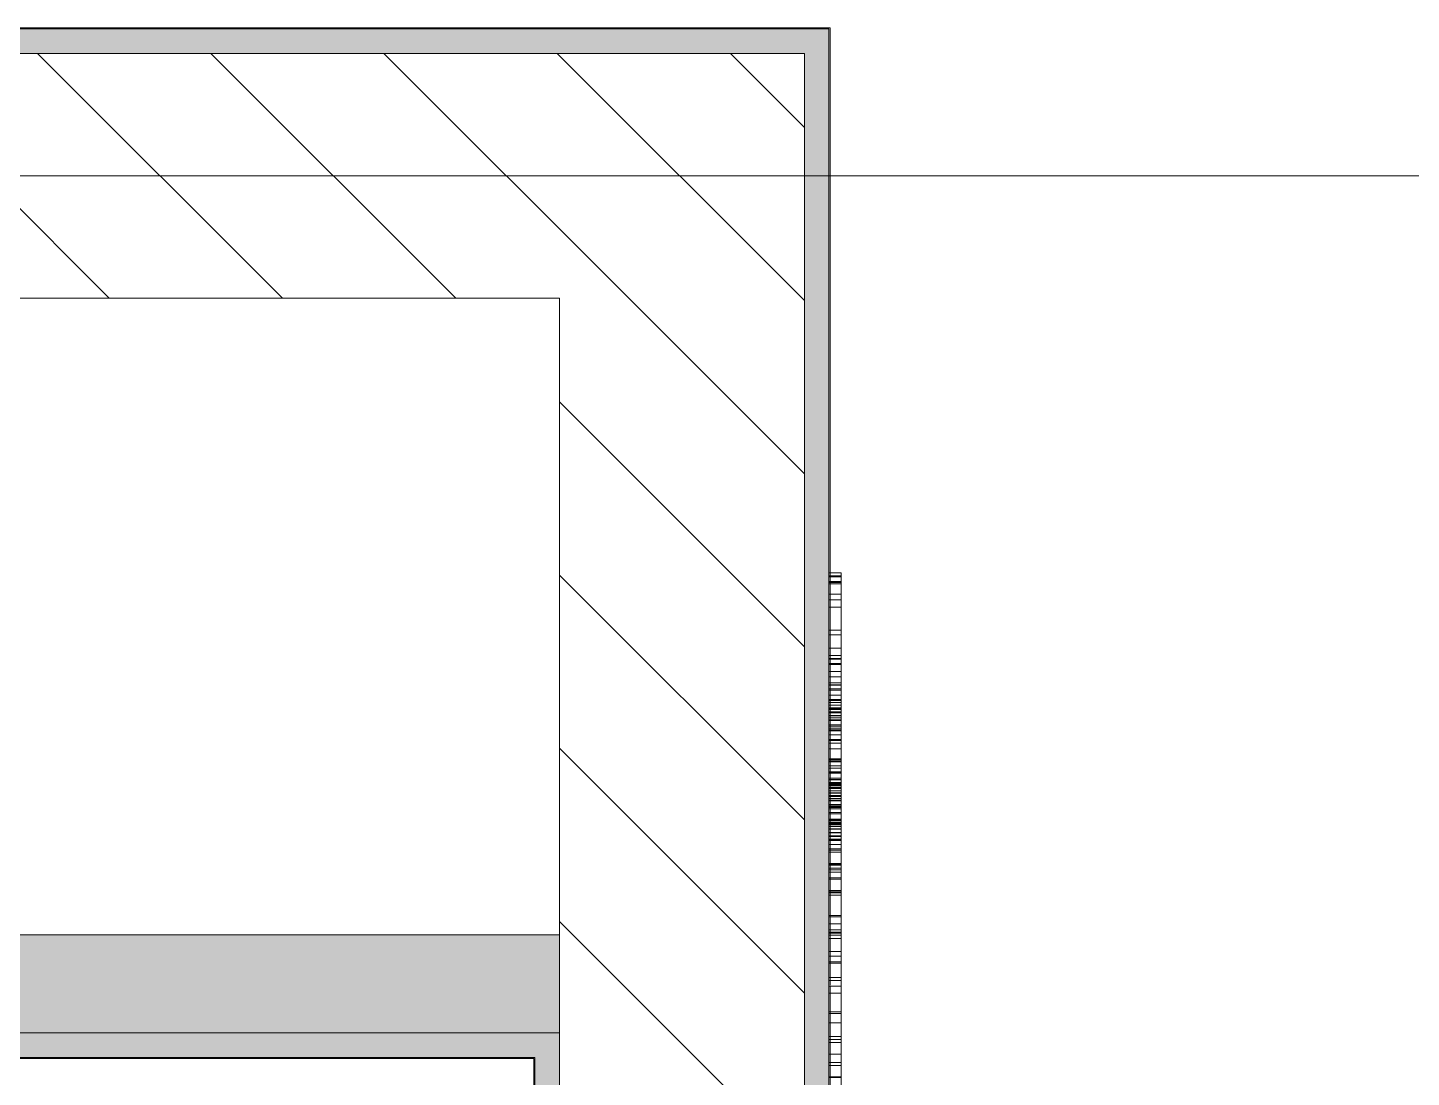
# Model space of a CAD drawing. Header units: millimetres. Extents: x -2911 to 185427, y -8553 to 29000.
# Drawn here: x 30276 to 31406, y 7064 to 7921 of the extents above; entities that cross this region are included whole.
import ezdxf

# ---------------------------------------------------------------- set-up
doc = ezdxf.new("R2010")
doc.units = ezdxf.units.MM
doc.linetypes.add('Осевая', pattern=[3175, 635, -476.25, 1587.5, -476.25])
for name, color, linetype, lineweight in [('A-WALL', 7, 'Continuous', 9), ('I-WALL', 7, 'Continuous', 9), ('Оси-2', 7, 'Осевая', 9)]:
    doc.layers.add(name, color=color, linetype=linetype, lineweight=lineweight)
for name, color, linetype, lineweight, true_color in [('A-WALL-1', 7, 'Continuous', 9, 0x3c3c3c), ('A-WALL-FNSH-1', 7, 'Continuous', 9, 0x3c3c3c), ('I-FURN-1', 7, 'Continuous', 9, 0xf0f0f0)]:
    doc.layers.add(name, color=color, linetype=linetype, lineweight=lineweight, true_color=true_color)
pattern_1 = [(135, (0, 0), (-70.71068, -70.71068), [])]
pattern_2 = [(0, (0, 0), (121.92, 30.48), [10.058, -81.382, 10.058, -81.382, -487.68]), (0, (0, 0), (121.92, 30.48), [-182.88, 10.058, -172.822, 10.058, -81.382, -213.36]), (0, (0, 0), (121.92, 30.48), [-457.2, 10.058, -50.902, 10.058, -142.342]), (120, (45.72, 15.24), (-87.356454, 90.345817), [10.058, -81.382, 10.058, -81.382, -487.68]), (120, (45.72, 15.24), (-87.356454, 90.345817), [-182.88, 10.058, -172.822, 10.058, -81.382, -213.36]), (120, (45.72, 15.24), (-87.356454, 90.345817), [-457.2, 10.058, -50.902, 10.058, -142.342]), (240, (60.96, 76.2), (-34.563546, -120.825817), [10.058, -81.382, 10.058, -81.382, -487.68]), (240, (60.96, 76.2), (-34.563546, -120.825817), [-182.88, 10.058, -172.822, 10.058, -81.382, -213.36]), (240, (60.96, 76.2), (-34.563546, -120.825817), [-457.2, 10.058, -50.902, 10.058, -142.342])]

# ---------------------------------------------------------------- blocks, each defined once
blk = doc.blocks.new('Надпись в вестибюле_2 - Надпись в вестибюле_2-32623903-План размещения напольных электротехнических лючков и розеток 2 этажа в осях 1-12')
at = {"layer": 'I-FURN-1'}
for p, q in [((584.1, 0), (614.7, 0)), ((614.7, 0), (596.2, 0)), ((603.3, 0), (614.7, 0)), ((604.4, 0), (614.7, 0)), ((614.7, 0), (604.4, 0)), ((614.7, 0), (633.6, 0)), ((633.6, 0), (614.7, 0)), ((614.7, 0), (614.7, -10)), ((614.7, 0), (614.7, -10)), ((615.1, 0), (624.5, 0)), ((624.5, 0), (615.1, 0)), ((615.1, 0), (624.5, 0)), ((624.5, 0), (615.1, 0)), ((615.1, 0), (615.1, -10)), ((615.1, 0), (615.1, -10)), ((624.5, 0), (626.8, 0)), ((626.8, 0), (624.5, 0)), ((624.5, 0), (626.8, 0)), ((626.8, 0), (624.5, 0)), ((624.5, 0), (648, 0)), ((643.3, 0), (624.5, 0)), ((624.5, -10), (624.5, 0)), ((624.5, 0), (624.5, -10)), ((626.8, 0), (643.3, 0)), ((643.3, 0), (626.8, 0)), ((626.8, 0), (643.3, 0)), ((643.3, 0), (626.8, 0)), ((626.8, 0), (643.3, 0)), ((643.3, 0), (626.8, 0)), ((626.8, -10), (626.8, 0)), ((626.8, 0), (626.8, -10)), ((633.6, 0), (713.6, 0)), ((713.6, 0), (633.6, 0)), ((633.6, -10), (633.6, 0)), ((633.6, 0), (633.6, -10)), ((633.6, 0), (633.6, -10)), ((633.6, 0), (633.6, -10)), ((643.3, 0), (648, 0)), ((648, 0), (643.3, 0)), ((643.3, 0), (648, 0)), ((648, 0), (643.3, 0)), ((643.3, 0), (648, 0)), ((645.6, 0), (643.3, 0)), ((648, 0), (643.3, 0)), ((643.3, 0), (648, 0)), ((648, 0), (643.3, 0)), ((643.3, 0), (648, 0)), ((648, 0), (643.3, 0)), ((643.3, 0), (643.3, -10)), ((643.3, 0), (643.3, -10)), ((643.3, 0), (643.3, -10)), ((643.3, 0), (643.3, -10)), ((648, 0), (645.6, 0)), ((645.6, 0), (645.6, -10)), ((645.6, 0), (645.6, -10)), ((648, 0), (693.9, 0)), ((693.9, 0), (648, 0)), ((648, 0), (689.2, 0)), ((689.2, 0), (648, 0)), ((648, 0), (659.2, 0)), ((683.5, 0), (648, 0)), ((648, 0), (732.5, 0)), ((732.5, 0), (648, 0)), ((648, 0), (728.1, 0)), ((728.1, 0), (648, 0)), ((648, 0), (728.1, 0)), ((728.1, 0), (648, 0)), ((648, 0), (666.9, 0)), ((668.2, 0), (648, 0)), ((648, 0), (648, -10)), ((648, 0), (648, -10)), ((659.2, 0), (690, 0)), ((659.2, 0), (659.2, -10)), ((666.9, 0), (732.5, 0)), ((666.9, 0), (666.9, -10)), ((666.9, 0), (666.9, -10)), ((732.5, 0), (668.2, 0)), ((668.2, 0), (668.2, -10)), ((709, 0), (683.5, 0)), ((683.5, 0), (683.5, -10)), ((689.2, 0), (689.2, -10)), ((689.2, 0), (689.2, -10)), ((690, 0), (696.2, 0)), ((693.9, 0), (693.9, -10)), ((693.9, 0), (693.9, -10)), ((696.2, -10), (696.2, 0)), ((696.2, 0), (696.2, -10)), ((696.2, 0), (703, 0)), ((696.2, 0), (696.2, -10)), ((703, 0), (728.1, 0)), ((708, 0), (708, -10)), ((728.1, 0), (709, 0)), ((709, 0), (709, -10)), ((713.6, 0), (732.5, 0)), ((732.5, 0), (713.6, 0)), ((713.6, 0), (713.6, -10)), ((713.6, 0), (713.6, -10)), ((713.6, 0), (713.6, -10)), ((713.6, 0), (713.6, -10)), ((728.1, 0), (717.4, 0)), ((717.4, 0), (728.1, 0)), ((717.4, 0), (717.4, -10)), ((732.5, 0), (728.1, 0)), ((728.1, 0), (732.5, 0)), ((728.1, 0), (732.5, 0)), ((732.5, 0), (728.1, 0)), ((728.1, 0), (732.5, 0)), ((732.5, 0), (728.1, 0)), ((728.1, 0), (728.1, -10)), ((728.1, 0), (728.1, -10)), ((730.9, -10), (730.9, 0)), ((732.5, 0), (745.7, 0)), ((746.9, 0), (732.5, 0)), ((732.5, 0), (732.5, -10)), ((732.5, 0), (732.5, -10)), ((732.8, 0), (735.1, 0)), ((735.1, 0), (732.8, 0)), ((732.8, 0), (732.8, -10)), ((732.8, 0), (732.8, -10)), ((735.1, 0), (733.3, 0)), ((733.3, 0), (735.1, 0)), ((733.3, 0), (735.1, 0)), ((735.1, 0), (733.3, 0)), ((733.3, 0), (733.3, -10)), ((763.4, 0), (735.1, 0)), ((735.1, 0), (740, 0)), ((735.1, 0), (763.4, 0)), ((745.7, 0), (735.1, 0)), ((735.1, 0), (735.1, -10)), ((735.1, 0), (735.1, -10)), ((740, 0), (763.4, 0)), ((740, 0), (740, -10)), ((743.4, 0), (763.4, 0)), ((745.7, 0), (765.4, 0)), ((745.7, 0), (745.7, -10)), ((763.4, 0), (746.9, 0)), ((746.9, 0), (746.9, -10)), ((746.9, 0), (746.9, -10)), ((765.4, 0), (746.9, 0)), ((746.9, -10), (746.9, 0)), ((746.9, -10), (746.9, 0)), ((763.4, 0), (765.4, 0)), ((765.4, 0), (763.4, 0)), ((763.4, 0), (765.4, 0)), ((763.4, 0), (765.4, 0)), ((765.4, 0), (763.4, 0)), ((763.4, 0), (765.4, 0)), ((765.4, 0), (763.4, 0)), ((763.4, 0), (763.4, -10)), ((763.4, 0), (763.4, -10)), ((765.4, 0), (784.3, 0)), ((785.6, 0), (765.4, 0)), ((765.4, 0), (765.4, -10)), ((765.4, 0), (765.4, -10)), ((765.7, 0), (765.7, -10)), ((765.7, 0), (765.7, -10)), ((765.8, 0), (767.4, 0)), ((765.8, 0), (789.4, 0)), ((782.2, 0), (765.8, 0)), ((765.8, 0), (765.8, -10)), ((765.8, 0), (765.8, -10)), ((766.1, 0), (766.1, -10)), ((768.7, 0), (766.2, 0)), ((767.4, 0), (776.6, 0)), ((767.4, -10), (767.4, 0)), ((776.6, 0), (768.7, 0)), ((776.6, 0), (782.2, 0)), ((776.6, 0), (776.6, -10)), ((782.2, 0), (777.6, 0)), ((777.6, 0), (777.6, -10)), ((782.2, 0), (787.5, 0)), ((785.6, 0), (782.2, 0)), ((782.2, 0), (789.4, 0)), ((789.4, 0), (782.2, 0)), ((789.4, 0), (782.2, 0)), ((782.2, 0), (789.4, 0)), ((789.4, 0), (782.2, 0)), ((782.2, 0), (782.2, -10)), ((782.2, 0), (782.2, -10)), ((782.2, -10), (782.2, 0)), ((782.2, 0), (782.2, -10)), ((784.3, 0), (863.1, 0)), ((784.3, -10), (784.3, 0)), ((784.3, 0), (784.3, -10)), ((787.5, 0), (785.6, 0)), ((864.3, 0), (785.6, 0)), ((785.6, 0), (785.6, -10)), ((788.1, 0), (789.4, 0)), ((788.1, 0), (789.4, 0)), ((789.4, 0), (788.1, 0)), ((788.1, -10), (788.1, 0)), ((788.8, 0), (788.8, -10)), ((789.4, 0), (798.7, 0)), ((798.7, 0), (789.4, 0)), ((789.4, 0), (798.7, 0)), ((789.4, 0), (798.7, 0)), ((798.7, 0), (789.4, 0)), ((789.4, 0), (798.7, 0)), ((798.7, 0), (789.4, 0)), ((789.4, 0), (798.7, 0)), ((798.7, 0), (789.4, 0)), ((789.4, 0), (798.7, 0)), ((798.7, 0), (789.4, 0)), ((798.7, 0), (789.4, 0)), ((789.4, 0), (798.7, 0)), ((789.4, 0), (789.4, -10)), ((798.7, 0), (800.3, 0)), ((800.3, 0), (798.7, 0)), ((798.7, 0), (800.3, 0)), ((798.7, 0), (800.3, 0)), ((800.3, 0), (798.7, 0)), ((798.7, 0), (800.3, 0)), ((800.3, 0), (798.7, 0)), ((798.7, 0), (800.3, 0)), ((800.3, 0), (798.7, 0)), ((798.7, 0), (800.3, 0)), ((800.3, 0), (798.7, 0)), ((800.3, 0), (798.7, 0)), ((798.7, 0), (800.3, 0)), ((800.3, 0), (798.7, 0)), ((798.7, 0), (800.3, 0)), ((798.7, 0), (798.7, -10)), ((800.3, 0), (808.1, 0)), ((808.1, 0), (800.3, 0)), ((800.3, 0), (808.1, 0)), ((800.3, 0), (808.9, 0)), ((817.5, 0), (800.3, 0)), ((800.3, 0), (817.5, 0)), ((809.2, 0), (800.3, 0)), ((800.3, 0), (817.6, 0)), ((817.6, 0), (800.3, 0)), ((800.3, 0), (817.5, 0)), ((817.5, 0), (800.3, 0)), ((811.3, 0), (800.3, 0)), ((800.3, 0), (814.5, 0)), ((801.3, 0), (800.3, 0)), ((800.3, 0), (804.9, 0)), ((800.3, 0), (800.3, -10)), ((808.9, 0), (801.3, 0)), ((801.3, 0), (801.3, -10)), ((804.9, 0), (812.1, 0)), ((804.9, 0), (804.9, -10)), ((808.1, 0), (808.1, -10)), ((808.1, 0), (808.1, -10)), ((808.9, 0), (814.5, 0)), ((814.5, 0), (808.9, 0)), ((808.9, 0), (811.4, 0)), ((808.9, 0), (817.5, 0)), ((817.5, 0), (808.9, 0)), ((808.9, 0), (817.5, 0)), ((808.9, 0), (808.9, -10)), ((817.6, 0), (808.9, 0)), ((808.9, 0), (808.9, -10)), ((817.5, 0), (809.2, 0)), ((809.2, 0), (809.2, -10)), ((811.3, 0), (811.3, -10)), ((817.6, 0), (812.1, 0)), ((812.1, 0), (821.4, 0)), ((812.1, 0), (812.1, -10)), ((814.5, 0), (817.6, 0)), ((814.5, 0), (814.5, -10)), ((814.6, 0), (817.5, 0)), ((817.5, 0), (814.6, 0)), ((814.6, 0), (814.6, -10)), ((817.5, -10), (817.5, 0)), ((817.6, 0), (821.4, 0)), ((821.4, 0), (817.6, 0)), ((817.6, 0), (821.4, 0)), ((821.4, 0), (817.6, 0)), ((817.6, 0), (821.4, 0)), ((821.4, 0), (817.6, 0)), ((817.6, 0), (821.4, 0)), ((821.4, 0), (817.6, 0)), ((817.6, 0), (821.4, 0)), ((821.4, 0), (817.6, 0)), ((817.6, 0), (821.4, 0)), ((820.9, 0), (817.6, 0)), ((821.4, 0), (817.6, 0)), ((817.6, 0), (821.4, 0)), ((821.4, 0), (817.6, 0)), ((819.5, 0), (817.6, 0)), ((817.6, 0), (821.4, 0)), ((817.6, 0), (817.6, -10)), ((825.5, 0), (819.5, 0)), ((819.5, 0), (819.5, -10)), ((820.9, 0), (820.9, -10)), ((821.4, 0), (851.5, 0)), ((821.4, -10), (821.4, 0)), ((837.5, 0), (821.7, 0)), ((821.7, 0), (840.5, 0)), ((840.5, 0), (821.7, 0)), ((821.7, 0), (840.5, 0)), ((829.8, 0), (821.7, 0)), ((821.7, 0), (829.8, 0)), ((821.7, 0), (833.9, 0)), ((821.7, 0), (821.7, -10)), ((840.5, 0), (821.9, 0)), ((821.9, 0), (821.9, -10)), ((822.6, 0), (840.5, 0)), ((840.5, 0), (822.6, 0)), ((822.6, 0), (836.9, 0)), ((840.5, 0), (822.6, 0)), ((822.6, 0), (822.6, -10)), ((822.9, 0), (833.9, 0)), ((833.9, 0), (822.9, 0)), ((825, 0), (822.9, 0)), ((822.9, 0), (833.9, 0)), ((822.9, 0), (822.9, -10)), ((824.3, 0), (824.3, -10)), ((833.9, 0), (825, 0)), ((825, 0), (825, -10)), ((835.8, 0), (825.5, 0)), ((825.5, 0), (825.5, -10)), ((829.8, 0), (840.5, 0)), ((829.8, 0), (829.8, -10)), ((840.5, 0), (830.9, 0)), ((830.9, 0), (830.9, -10)), ((833.9, 0), (836.9, 0)), ((836.9, 0), (833.9, 0)), ((833.9, 0), (840.5, 0)), ((833.9, 0), (833.9, -10)), ((833.9, 0), (855.4, 0)), ((833.9, 0), (833.9, -10)), ((840.5, 0), (835, 0)), ((835, 0), (835, -10)), ((850.7, 0), (835.8, 0)), ((835.8, 0), (835.8, -10)), ((836.9, 0), (840.5, 0)), ((836.9, 0), (836.9, -10)), ((837.5, 0), (837.5, -10)), ((840.5, 0), (837.5, 0)), ((837.5, 0), (837.5, -10)), ((840.5, 0), (853.2, 0)), ((842.4, 0), (840.5, 0)), ((840.5, 0), (844.1, 0)), ((844.1, 0), (840.5, 0)), ((840.5, 0), (847.1, 0)), ((850.5, 0), (840.5, 0)), ((840.5, 0), (857.6, 0)), ((857.6, 0), (840.5, 0)), ((840.5, 0), (848.6, 0)), ((845, 0), (840.5, 0)), ((840.5, 0), (840.5, -10)), ((853.2, 0), (841.1, 0)), ((841.1, 0), (841.1, -10)), ((844.1, 0), (842.4, 0)), ((842.4, 0), (842.4, -10)), ((853.2, 0), (844.1, 0)), ((844.1, 0), (844.1, -10)), ((855, 0), (845, 0)), ((845, 0), (845, -10)), ((846.9, 0), (846.9, -10)), ((847.1, 0), (853.2, 0)), ((847.1, 0), (847.1, -10)), ((848.6, 0), (857.6, 0)), ((848.6, 0), (848.6, -10)), ((850.5, 0), (850.5, -10)), ((850.7, 0), (850.7, -10)), ((855.2, 0), (851.5, 0)), ((851.5, 0), (883.1, 0)), ((883.1, 0), (851.5, 0)), ((851.5, 0), (851.5, -10)), ((852.8, 0), (852.8, -10)), ((853.2, 0), (855.2, 0)), ((853.2, 0), (853.2, -10)), ((854, 0), (855.2, 0)), ((855.2, 0), (854, 0)), ((854, 0), (855.2, 0)), ((855.2, 0), (854, 0)), ((854, 0), (854, -10)), ((854.3, 0), (854.3, -10)), ((855, 0), (855, -10)), ((855.2, 0), (855.2, -10)), ((855.4, 0), (857.6, 0)), ((857.6, 0), (855.4, 0)), ((855.4, 0), (857.6, 0)), ((857.6, 0), (855.4, 0)), ((857.6, 0), (855.4, 0)), ((863.1, 0), (855.4, 0)), ((855.4, 0), (883.1, 0)), ((855.4, 0), (855.4, -10)), ((857.6, 0), (873.7, 0)), ((873.7, 0), (857.6, 0)), ((857.6, 0), (874.1, 0)), ((857.6, 0), (859, 0)), ((869.1, 0), (857.6, 0)), ((857.6, 0), (857.6, -10)), ((857.6, 0), (857.6, -10)), ((858, 0), (858, -10)), ((874.1, 0), (859, 0)), ((859, 0), (867.1, 0)), ((859, 0), (859, -10)), ((863.1, 0), (883.1, 0)), ((863.1, 0), (863.1, -10)), ((874.9, 0), (863.9, 0)), ((863.9, 0), (863.9, -10)), ((883.1, 0), (864.3, 0)), ((864.3, 0), (864.3, -10)), ((864.3, 0), (864.3, -10)), ((867.1, 0), (872.3, 0)), ((867.1, 0), (867.1, -10)), ((874.1, 0), (869.1, 0)), ((869.1, 0), (869.1, -10)), ((872.3, 0), (874.1, 0)), ((872.3, 0), (872.3, -10)), ((872.8, 0), (872.8, -10)), ((872.8, 0), (872.8, -10)), ((873.7, 0), (873.7, -10)), ((874.1, 0), (883.1, 0)), ((883.1, 0), (874.1, 0)), ((874.1, 0), (883.1, 0)), ((883.1, 0), (874.1, 0)), ((874.1, 0), (874.1, -10)), ((883.1, 0), (874.9, 0)), ((874.9, 0), (874.9, -10)), ((883.1, 0), (890.6, 0)), ((890.6, 0), (883.1, 0)), ((883.1, 0), (890.6, 0)), ((890.6, 0), (883.1, 0)), ((897.6, 0), (883.1, 0)), ((883.1, 0), (916.1, 0)), ((897.6, 0), (883.1, 0)), ((883.1, 0), (897.6, 0)), ((883.1, 0), (883.1, -10)), ((883.1, 0), (883.1, -10)), ((887.6, 0), (887.6, -10)), ((889.8, 0), (889.8, -10)), ((890.6, 0), (897.6, 0)), ((897.6, 0), (890.6, 0)), ((890.6, 0), (894.5, 0)), ((897.6, 0), (890.6, 0)), ((897.6, 0), (890.6, 0)), ((890.6, 0), (897.6, 0)), ((890.6, 0), (890.6, -10)), ((894.5, 0), (897.6, 0)), ((894.5, 0), (894.5, -10)), ((897.6, 0), (900, 0)), ((900, 0), (897.6, 0)), ((897.6, 0), (900, 0)), ((900, 0), (897.6, 0)), ((900, 0), (897.6, 0)), ((897.6, 0), (900, 0)), ((916.1, 0), (897.6, 0)), ((897.6, 0), (897.6, -10)), ((897.6, 0), (897.6, -10)), ((897.6, -10), (897.6, 0)), ((897.6, 0), (897.6, -10)), ((898.6, 0), (898.6, -10)), ((899.8, 0), (899.8, -10)), ((900, 0), (915.2, 0)), ((903.7, 0), (900, 0)), ((900, 0), (915.2, 0)), ((915.2, 0), (900, 0)), ((912.5, 0), (900, 0)), ((900, 0), (915.7, 0)), ((901.5, 0), (900, 0)), ((900, 0), (901.5, 0)), ((900, 0), (900, -10)), ((901.5, 0), (906.1, 0)), ((901.5, 0), (901.5, -10)), ((910.2, 0), (902.5, 0)), ((902.5, 0), (902.5, -10)), ((906.1, 0), (913.3, 0)), ((906.1, 0), (906.1, -10)), ((907.2, -10), (907.2, 0)), ((908.8, -10), (908.8, 0)), ((916.1, 0), (910.2, 0)), ((910.2, 0), (910.2, -10)), ((912.5, 0), (912.5, -10)), ((915.7, 0), (913.3, 0)), ((913.3, 0), (916.1, 0)), ((913.3, 0), (913.3, -10)), ((915.2, 0), (915.2, -10)), ((915.7, 0), (915.7, -10)), ((916.1, 0), (1024.4, 0)), ((934.9, 0), (916.1, 0)), ((916.1, 0), (916.1, -10)), ((916.1, 0), (916.1, -10)), ((916.4, 0), (918.7, 0)), ((918.8, 0), (916.4, 0)), ((916.4, 0), (918.8, 0)), ((918.8, 0), (916.4, 0)), ((916.4, 0), (922.6, 0)), ((916.4, 0), (916.4, -10)), ((916.4, 0), (916.4, -10)), ((918.7, 0), (918.7, -10)), ((918.8, 0), (922.6, 0)), ((920.8, 0), (918.8, 0)), ((918.8, 0), (922.6, 0)), ((922.6, 0), (918.8, 0)), ((918.8, 0), (922.6, 0)), ((922.6, 0), (918.8, 0)), ((918.8, 0), (918.8, -10)), ((926.8, 0), (920.8, 0)), ((920.8, 0), (920.8, -10)), ((922.6, 0), (934.9, 0)), ((922.6, 0), (922.6, -10)), ((922.7, 0), (922.7, -10)), ((923, 0), (931, 0)), ((923, 0), (934.9, 0)), ((931, 0), (923, 0)), ((923, 0), (931, 0)), ((923, 0), (923, -10)), ((934.9, 0), (923.2, 0)), ((923.2, 0), (923.2, -10)), ((934.9, 0), (926.8, 0)), ((926.8, 0), (926.8, -10)), ((931, 0), (934.9, 0)), ((931, 0), (931, -10)), ((931.1, 0), (934.9, 0)), ((934.9, 0), (931.1, 0)), ((932.1, 0), (931.1, 0)), ((934.9, 0), (932.1, 0)), ((932.1, -10), (932.1, 0)), ((937, 0), (934.9, 0)), ((934.9, 0), (952.7, 0)), ((1024.4, 0), (934.9, 0)), ((934.9, 0), (1019.7, 0)), ((1019.7, 0), (934.9, 0)), ((934.9, 0), (1019.7, 0)), ((1019.7, 0), (934.9, 0)), ((934.9, 0), (934.9, -10)), ((934.9, 0), (934.9, -10)), ((934.9, 0), (934.9, -10)), ((934.9, 0), (934.9, -10)), ((935.2, 0), (941.7, 0)), ((941.7, 0), (935.2, 0)), ((935.2, 0), (956.7, 0)), ((941.7, 0), (935.2, 0)), ((935.2, 0), (941.7, 0)), ((941.7, 0), (935.2, 0)), ((935.2, 0), (935.2, -10)), ((951.9, 0), (937, 0)), ((937, 0), (937, -10)), ((941.7, 0), (959.3, 0)), ((979.9, 0), (941.7, 0)), ((946.3, 0), (941.7, 0)), ((941.7, 0), (941.7, -10)), ((956.2, 0), (946.3, 0)), ((946.3, 0), (946.3, -10)), ((951.9, 0), (951.9, -10)), ((998.8, 0), (952.7, 0)), ((952.7, 0), (1017.7, 0)), ((952.7, 0), (952.7, -10)), ((956.2, 0), (956.2, -10)), ((956.7, 0), (998.8, 0)), ((965.2, 0), (956.7, 0)), ((956.7, 0), (956.7, -10)), ((959.3, 0), (979.9, 0)), ((959.3, 0), (959.3, -10)), ((976.1, 0), (965.2, 0)), ((965.2, 0), (965.2, -10)), ((998.8, 0), (976.1, 0)), ((976.1, 0), (976.1, -10)), ((979.9, 0), (979.9, -10)), ((1017.7, 0), (998.8, 0)), ((998.8, 0), (998.8, -10)), ((998.8, 0), (998.8, -10)), ((998.8, -10), (998.8, 0)), ((998.8, 0), (998.8, -10)), ((1009.4, 0), (1004.7, 0)), ((1004.7, 0), (1017.7, 0)), ((1004.7, 0), (1004.7, -10)), ((1004.7, 0), (1004.7, -10)), ((1004.7, -10), (1004.7, 0)), ((1004.7, 0), (1004.7, -10)), ((1009.4, 0), (1009.4, -10)), ((1017.7, 0), (1019.7, 0)), ((1017.7, 0), (1017.7, -10)), ((1017.7, 0), (1017.7, -10)), ((1018.8, -10), (1018.8, 0)), ((1019.7, 0), (1023.5, 0)), ((1023.5, 0), (1019.7, 0)), ((1019.7, 0), (1024.4, 0)), ((1024.4, 0), (1019.7, 0)), ((1019.7, 0), (1019.7, -10)), ((1019.7, 0), (1019.7, -10)), ((1023.5, 0), (1023.5, -10)), ((1023.5, 0), (1023.5, -10)), ((1023.5, 0), (1023.5, -10)), ((1023.5, 0), (1023.5, -10)), ((1024.4, 0), (1026.8, 0)), ((1026.8, 0), (1024.4, 0)), ((1024.4, -10), (1024.4, 0)), ((1024.4, 0), (1024.4, -10)), ((1026.8, 0), (1026.8, -10)), ((1026.8, 0), (1026.8, -10)), ((614.7, -10), (584.1, -10)), ((596.2, -10), (614.7, -10)), ((614.7, -10), (603.3, -10)), ((604.4, -10), (614.7, -10)), ((604.4, -10), (614.7, -10)), ((614.7, -10), (604.4, -10)), ((614.7, -10), (633.6, -10)), ((633.6, -10), (614.7, -10)), ((615.1, -10), (624.5, -10)), ((624.5, -10), (615.1, -10)), ((615.1, -10), (624.5, -10)), ((624.5, -10), (615.1, -10)), ((615.1, -10), (624.5, -10)), ((624.5, -10), (615.1, -10)), ((624.5, -10), (626.8, -10)), ((626.8, -10), (624.5, -10)), ((624.5, -10), (626.8, -10)), ((626.8, -10), (624.5, -10)), ((624.5, -10), (626.8, -10)), ((626.8, -10), (624.5, -10)), ((624.5, -10), (643.3, -10)), ((648, -10), (624.5, -10)), ((626.8, -10), (643.3, -10)), ((643.3, -10), (626.8, -10)), ((626.8, -10), (643.3, -10)), ((643.3, -10), (626.8, -10)), ((626.8, -10), (643.3, -10)), ((643.3, -10), (626.8, -10)), ((626.8, -10), (643.3, -10)), ((643.3, -10), (626.8, -10)), ((633.6, -10), (713.6, -10)), ((713.6, -10), (633.6, -10)), ((643.3, -10), (648, -10)), ((648, -10), (643.3, -10)), ((643.3, -10), (648, -10)), ((648, -10), (643.3, -10)), ((643.3, -10), (648, -10)), ((648, -10), (643.3, -10)), ((643.3, -10), (645.6, -10)), ((648, -10), (643.3, -10)), ((643.3, -10), (648, -10)), ((648, -10), (643.3, -10)), ((643.3, -10), (648, -10)), ((648, -10), (643.3, -10)), ((643.3, -10), (648, -10)), ((645.6, -10), (648, -10)), ((648, -10), (689.2, -10)), ((689.2, -10), (648, -10)), ((648, -10), (689.2, -10)), ((689.2, -10), (648, -10)), ((648, -10), (693.9, -10)), ((693.9, -10), (648, -10)), ((648, -10), (683.5, -10)), ((659.2, -10), (648, -10)), ((648, -10), (728.1, -10)), ((728.1, -10), (648, -10)), ((648, -10), (728.1, -10)), ((728.1, -10), (648, -10)), ((648, -10), (732.5, -10)), ((732.5, -10), (648, -10)), ((648, -10), (668.2, -10)), ((666.9, -10), (648, -10)), ((690, -10), (659.2, -10)), ((732.5, -10), (666.9, -10)), ((668.2, -10), (732.5, -10)), ((683.5, -10), (709, -10)), ((690, -10), (693.9, -10)), ((693.9, -10), (690, -10)), ((696.2, -10), (690, -10)), ((693.9, -10), (696.2, -10)), ((696.2, -10), (693.9, -10)), ((703, -10), (696.2, -10)), ((728.1, -10), (703, -10)), ((708, -10), (717.4, -10)), ((717.4, -10), (708, -10)), ((709, -10), (728.1, -10)), ((713.6, -10), (732.5, -10)), ((732.5, -10), (713.6, -10)), ((717.4, -10), (728.1, -10)), ((728.1, -10), (717.4, -10)), ((717.4, -10), (728.1, -10)), ((728.1, -10), (717.4, -10)), ((728.1, -10), (730.9, -10)), ((732.5, -10), (728.1, -10)), ((728.1, -10), (732.5, -10)), ((732.5, -10), (728.1, -10)), ((728.1, -10), (732.5, -10)), ((732.5, -10), (728.1, -10)), ((728.1, -10), (732.5, -10)), ((732.5, -10), (728.1, -10)), ((730.9, -10), (732.5, -10)), ((732.5, -10), (746.9, -10)), ((745.7, -10), (732.5, -10)), ((732.8, -10), (735.1, -10)), ((735.1, -10), (732.8, -10)), ((733.3, -10), (735.1, -10)), ((735.1, -10), (733.3, -10)), ((733.3, -10), (735.1, -10)), ((735.1, -10), (733.3, -10)), ((733.3, -10), (735.1, -10)), ((735.1, -10), (733.3, -10)), ((735.1, -10), (763.4, -10)), ((740, -10), (735.1, -10)), ((735.1, -10), (763.4, -10)), ((763.4, -10), (735.1, -10)), ((735.1, -10), (745.7, -10)), ((763.4, -10), (735.1, -10)), ((763.4, -10), (740, -10)), ((765.4, -10), (745.7, -10)), ((746.9, -10), (763.4, -10)), ((746.9, -10), (765.4, -10)), ((763.4, -10), (765.4, -10)), ((765.4, -10), (763.4, -10)), ((763.4, -10), (765.4, -10)), ((765.4, -10), (763.4, -10)), ((763.4, -10), (765.4, -10)), ((765.4, -10), (763.4, -10)), ((763.4, -10), (765.4, -10)), ((765.4, -10), (763.4, -10)), ((765.4, -10), (785.6, -10)), ((784.3, -10), (765.4, -10)), ((767.4, -10), (765.8, -10)), ((765.8, -10), (782.2, -10)), ((789.4, -10), (765.8, -10)), ((766.1, -10), (768.7, -10)), ((776.6, -10), (767.4, -10)), ((768.7, -10), (776.6, -10)), ((782.2, -10), (776.6, -10)), ((777.6, -10), (782.2, -10)), ((782.2, -10), (785.6, -10)), ((787.5, -10), (782.2, -10)), ((782.2, -10), (789.4, -10)), ((789.4, -10), (782.2, -10)), ((782.2, -10), (789.4, -10)), ((789.4, -10), (782.2, -10)), ((782.2, -10), (789.4, -10)), ((863.1, -10), (784.3, -10)), ((785.6, -10), (787.5, -10)), ((785.6, -10), (864.3, -10)), ((789.4, -10), (788.1, -10)), ((788.1, -10), (789.4, -10)), ((789.4, -10), (788.1, -10)), ((789.4, -10), (798.7, -10)), ((798.7, -10), (789.4, -10)), ((789.4, -10), (798.7, -10)), ((798.7, -10), (789.4, -10)), ((789.4, -10), (798.7, -10)), ((798.7, -10), (789.4, -10)), ((789.4, -10), (798.7, -10)), ((798.7, -10), (789.4, -10)), ((789.4, -10), (798.7, -10)), ((798.7, -10), (789.4, -10)), ((789.4, -10), (798.7, -10)), ((798.7, -10), (789.4, -10)), ((798.7, -10), (789.4, -10)), ((789.4, -10), (798.7, -10)), ((798.7, -10), (800.3, -10)), ((800.3, -10), (798.7, -10)), ((798.7, -10), (800.3, -10)), ((800.3, -10), (798.7, -10)), ((798.7, -10), (800.3, -10)), ((800.3, -10), (798.7, -10)), ((798.7, -10), (800.3, -10)), ((800.3, -10), (798.7, -10)), ((798.7, -10), (800.3, -10)), ((800.3, -10), (798.7, -10)), ((798.7, -10), (800.3, -10)), ((800.3, -10), (798.7, -10)), ((800.3, -10), (798.7, -10)), ((798.7, -10), (800.3, -10)), ((800.3, -10), (798.7, -10)), ((798.7, -10), (800.3, -10)), ((800.3, -10), (808.1, -10)), ((808.1, -10), (800.3, -10)), ((800.3, -10), (808.1, -10)), ((808.1, -10), (800.3, -10)), ((800.3, -10), (817.5, -10)), ((808.9, -10), (800.3, -10)), ((800.3, -10), (809.2, -10)), ((817.5, -10), (800.3, -10)), ((800.3, -10), (817.5, -10)), ((817.5, -10), (800.3, -10)), ((800.3, -10), (817.6, -10)), ((817.6, -10), (800.3, -10)), ((804.9, -10), (800.3, -10)), ((800.3, -10), (801.3, -10)), ((814.5, -10), (800.3, -10)), ((800.3, -10), (811.3, -10)), ((801.3, -10), (808.9, -10)), ((812.1, -10), (804.9, -10)), ((808.9, -10), (814.5, -10)), ((814.5, -10), (808.9, -10)), ((808.9, -10), (814.5, -10)), ((814.5, -10), (808.9, -10)), ((817.5, -10), (808.9, -10)), ((808.9, -10), (817.5, -10)), ((817.5, -10), (808.9, -10)), ((808.9, -10), (817.6, -10)), ((809.2, -10), (817.5, -10)), ((821.4, -10), (812.1, -10)), ((812.1, -10), (817.6, -10)), ((817.6, -10), (814.5, -10)), ((814.6, -10), (817.5, -10)), ((817.5, -10), (814.6, -10)), ((814.6, -10), (817.5, -10)), ((817.5, -10), (814.6, -10)), ((817.6, -10), (821.4, -10)), ((821.4, -10), (817.6, -10)), ((817.6, -10), (821.4, -10)), ((821.4, -10), (817.6, -10)), ((817.6, -10), (821.4, -10)), ((821.4, -10), (817.6, -10)), ((817.6, -10), (821.4, -10)), ((821.4, -10), (817.6, -10)), ((817.6, -10), (821.4, -10)), ((821.4, -10), (817.6, -10)), ((817.6, -10), (820.9, -10)), ((821.4, -10), (817.6, -10)), ((817.6, -10), (821.4, -10)), ((821.4, -10), (817.6, -10)), ((821.4, -10), (817.6, -10)), ((817.6, -10), (819.5, -10)), ((817.6, -10), (821.4, -10)), ((821.4, -10), (817.6, -10)), ((817.6, -10), (821.4, -10)), ((819.5, -10), (825.5, -10)), ((851.5, -10), (821.4, -10)), ((821.7, -10), (837.5, -10)), ((840.5, -10), (821.7, -10)), ((821.7, -10), (840.5, -10)), ((840.5, -10), (821.7, -10)), ((833.9, -10), (821.7, -10)), ((829.8, -10), (821.7, -10)), ((821.7, -10), (829.8, -10)), ((821.9, -10), (840.5, -10)), ((822.6, -10), (840.5, -10)), ((840.5, -10), (822.6, -10)), ((836.9, -10), (822.6, -10)), ((822.6, -10), (840.5, -10)), ((822.9, -10), (824.3, -10)), ((833.9, -10), (822.9, -10)), ((822.9, -10), (833.9, -10)), ((833.9, -10), (822.9, -10)), ((833.9, -10), (822.9, -10)), ((822.9, -10), (825, -10)), ((824.3, -10), (833.9, -10)), ((825, -10), (833.9, -10)), ((825.5, -10), (835.8, -10)), ((840.5, -10), (829.8, -10)), ((830.9, -10), (840.5, -10)), ((833.9, -10), (836.9, -10)), ((836.9, -10), (833.9, -10)), ((833.9, -10), (836.9, -10)), ((836.9, -10), (833.9, -10)), ((840.5, -10), (833.9, -10)), ((855.4, -10), (833.9, -10)), ((835, -10), (840.5, -10)), ((835.8, -10), (850.7, -10)), ((840.5, -10), (836.9, -10)), ((837.5, -10), (840.5, -10)), ((840.5, -10), (837.5, -10)), ((837.5, -10), (840.5, -10)), ((840.5, -10), (844.1, -10)), ((844.1, -10), (840.5, -10)), ((840.5, -10), (844.1, -10)), ((844.1, -10), (840.5, -10)), ((840.5, -10), (842.4, -10)), ((853.2, -10), (840.5, -10)), ((840.5, -10), (850.5, -10)), ((847.1, -10), (840.5, -10)), ((848.6, -10), (840.5, -10)), ((840.5, -10), (857.6, -10)), ((857.6, -10), (840.5, -10)), ((840.5, -10), (845, -10)), ((841.1, -10), (853.2, -10)), ((842.4, -10), (844.1, -10)), ((844.1, -10), (846.9, -10)), ((846.9, -10), (844.1, -10)), ((844.1, -10), (853.2, -10)), ((845, -10), (855, -10)), ((853.2, -10), (847.1, -10)), ((857.6, -10), (848.6, -10)), ((851.5, -10), (855.2, -10)), ((851.5, -10), (883.1, -10)), ((883.1, -10), (851.5, -10)), ((855.2, -10), (853.2, -10)), ((854, -10), (855.2, -10)), ((855.2, -10), (854, -10)), ((854, -10), (855.2, -10)), ((855.2, -10), (854, -10)), ((855.4, -10), (857.6, -10)), ((857.6, -10), (855.4, -10)), ((855.4, -10), (857.6, -10)), ((857.6, -10), (855.4, -10)), ((855.4, -10), (857.6, -10)), ((883.1, -10), (855.4, -10)), ((855.4, -10), (863.1, -10)), ((857.6, -10), (873.7, -10)), ((873.7, -10), (857.6, -10)), ((874.1, -10), (857.6, -10)), ((857.6, -10), (869.1, -10)), ((859, -10), (857.6, -10)), ((859, -10), (874.1, -10)), ((867.1, -10), (859, -10)), ((883.1, -10), (863.1, -10)), ((863.9, -10), (874.9, -10)), ((864.3, -10), (883.1, -10)), ((872.3, -10), (867.1, -10)), ((869.1, -10), (874.1, -10)), ((874.1, -10), (872.3, -10)), ((874.1, -10), (883.1, -10)), ((883.1, -10), (874.1, -10)), ((874.1, -10), (883.1, -10)), ((883.1, -10), (874.1, -10)), ((874.1, -10), (883.1, -10)), ((883.1, -10), (874.1, -10)), ((874.9, -10), (883.1, -10)), ((883.1, -10), (890.6, -10)), ((887.6, -10), (883.1, -10)), ((883.1, -10), (889.8, -10)), ((890.6, -10), (883.1, -10)), ((883.1, -10), (890.6, -10)), ((890.6, -10), (883.1, -10)), ((897.6, -10), (883.1, -10)), ((883.1, -10), (897.6, -10)), ((916.1, -10), (883.1, -10)), ((883.1, -10), (897.6, -10)), ((890.6, -10), (887.6, -10)), ((890.6, -10), (897.6, -10)), ((897.6, -10), (890.6, -10)), ((890.6, -10), (897.6, -10)), ((897.6, -10), (890.6, -10)), ((890.6, -10), (897.6, -10)), ((894.5, -10), (890.6, -10)), ((897.6, -10), (890.6, -10)), ((890.6, -10), (897.6, -10)), ((897.6, -10), (894.5, -10)), ((897.6, -10), (900, -10)), ((900, -10), (897.6, -10)), ((897.6, -10), (900, -10)), ((900, -10), (897.6, -10)), ((900, -10), (897.6, -10)), ((897.6, -10), (900, -10)), ((897.6, -10), (916.1, -10)), ((900, -10), (898.6, -10)), ((900, -10), (908.8, -10)), ((908.8, -10), (900, -10)), ((900, -10), (906.1, -10)), ((915.2, -10), (900, -10)), ((900, -10), (915.2, -10)), ((915.2, -10), (900, -10)), ((901.5, -10), (900, -10)), ((900, -10), (901.5, -10)), ((915.7, -10), (900, -10)), ((900, -10), (912.5, -10)), ((906.1, -10), (901.5, -10)), ((902.5, -10), (910.2, -10)), ((913.3, -10), (906.1, -10)), ((907.2, -10), (908.8, -10)), ((908.8, -10), (915.2, -10)), ((910.2, -10), (916.1, -10)), ((916.1, -10), (913.3, -10)), ((913.3, -10), (915.7, -10)), ((916.1, -10), (934.9, -10)), ((1024.4, -10), (916.1, -10)), ((916.4, -10), (918.7, -10)), ((918.7, -10), (916.4, -10)), ((922.6, -10), (916.4, -10)), ((916.4, -10), (918.8, -10)), ((918.8, -10), (916.4, -10)), ((916.4, -10), (918.8, -10)), ((918.8, -10), (922.6, -10)), ((922.6, -10), (918.8, -10)), ((922.6, -10), (918.8, -10)), ((918.8, -10), (920.8, -10)), ((918.8, -10), (922.6, -10)), ((922.6, -10), (918.8, -10)), ((918.8, -10), (922.6, -10)), ((920.8, -10), (926.8, -10)), ((934.9, -10), (922.6, -10)), ((923, -10), (931, -10)), ((931, -10), (923, -10)), ((934.9, -10), (923, -10)), ((931, -10), (923, -10)), ((923, -10), (931, -10)), ((923.2, -10), (934.9, -10)), ((926.8, -10), (934.9, -10)), ((934.9, -10), (931, -10)), ((931.1, -10), (934.9, -10)), ((934.9, -10), (931.1, -10)), ((931.1, -10), (932.1, -10)), ((932.1, -10), (934.9, -10)), ((934.9, -10), (937, -10)), ((952.7, -10), (934.9, -10)), ((934.9, -10), (1019.7, -10)), ((1019.7, -10), (934.9, -10)), ((934.9, -10), (1019.7, -10)), ((1019.7, -10), (934.9, -10)), ((934.9, -10), (1024.4, -10)), ((935.2, -10), (941.7, -10)), ((941.7, -10), (935.2, -10)), ((956.7, -10), (935.2, -10)), ((935.2, -10), (941.7, -10)), ((941.7, -10), (935.2, -10)), ((935.2, -10), (941.7, -10)), ((937, -10), (951.9, -10)), ((941.7, -10), (979.9, -10)), ((959.3, -10), (941.7, -10)), ((941.7, -10), (946.3, -10)), ((946.3, -10), (956.2, -10)), ((952.7, -10), (998.8, -10)), ((1017.7, -10), (952.7, -10)), ((998.8, -10), (956.7, -10)), ((956.7, -10), (965.2, -10)), ((979.9, -10), (959.3, -10)), ((965.2, -10), (976.1, -10)), ((976.1, -10), (998.8, -10)), ((998.8, -10), (1017.7, -10)), ((1004.7, -10), (1017.7, -10)), ((1017.7, -10), (1004.7, -10)), ((1017.7, -10), (1004.7, -10)), ((1004.7, -10), (1009.4, -10)), ((1009.4, -10), (1017.7, -10)), ((1017.7, -10), (1019.7, -10)), ((1019.7, -10), (1017.7, -10)), ((1019.7, -10), (1017.7, -10)), ((1019.7, -10), (1023.5, -10)), ((1023.5, -10), (1019.7, -10)), ((1019.7, -10), (1023.5, -10)), ((1023.5, -10), (1019.7, -10)), ((1019.7, -10), (1024.4, -10)), ((1024.4, -10), (1019.7, -10)), ((1024.4, -10), (1026.8, -10)), ((1026.8, -10), (1024.4, -10))]:
    blk.add_line(p, q, dxfattribs=at)

msp = doc.modelspace()

# ---------------------------------------------------------------- hatches: boundary and pattern name
at = {"layer": 'I-WALL'}
h = msp.add_hatch(dxfattribs=at)
h.set_pattern_fill('FP_87', color=256, style=0, pattern_type=2)
h.set_pattern_definition(pattern_2)
h.paths.add_polyline_path([(30910, 7900), (30930, 7900), (30930, 7920), (27460, 7920), (27460, 7908), (27490, 7908), (27490, 7900), (30633.9, 7900)])
h.paths.add_polyline_path([(26160, 7900), (26330, 7900), (26330, 7908), (26360, 7908), (26360, 7920), (24370, 7920), (24370, 7900), (25560, 7900)])
h.paths.add_polyline_path([(22930, 7900), (22930, 7920), (20210, 7920), (20210, 7900), (22677.9, 7900)])
h = msp.add_hatch(dxfattribs=at)
h.set_pattern_fill('FP_11', color=256, style=0, pattern_type=2)
h.set_pattern_definition(pattern_1)
h.paths.add_polyline_path([(30710, 7700), (30910, 7700), (30910, 7900), (29809.7, 7900), (29809.7, 7700), (30633.9, 7700)])
h = msp.add_hatch(dxfattribs=at)
h.set_pattern_fill('FP_87', color=256, style=0, pattern_type=2)
h.set_pattern_definition(pattern_2)
h.paths.add_polyline_path([(30910, 100), (30930, 100), (30930, 7900), (30910, 7900), (30910, 185.2)])
h = msp.add_hatch(dxfattribs=at)
h.set_pattern_fill('FP_11', color=256, style=0, pattern_type=2)
h.set_pattern_definition(pattern_1)
h.paths.add_polyline_path([(30910, 100), (30910, 7700), (30710, 7700), (30710, 100)])
h = msp.add_hatch(dxfattribs=at)
h.set_pattern_fill('FP_40', color=256, style=0, pattern_type=2)
h.set_pattern_definition([(135, (0, 0), (-75.43415, -75.43415), [106.68, -17.78, 3.556, -17.78]), (135, (0, 75.39), (-75.43415, -75.43415), []), (50, (0, 0), (127.5292, -11.15758), [13.335, -146.685]), (355, (0, 0), (-24.66966, 133.74), [10.668, -117.348]), (100.451, (10.63, -0.93), (102.85973, 122.5818), [11.333, -124.663]), (46.184, (0, 35.56), (189.75516, -29.4304), [20.002, -220.027]), (96.636, (15.81, 33.1), (166.1822, 173.1996), [17, -186.995]), (351.184, (0, 35.56), (166.1839, 173.1976), [16.002, -176.022]), (21, (17.78, 26.67), (106.13027, -71.58603), [13.335, -146.685]), (326, (17.78, 26.67), (43.2619, 128.93175), [10.668, -117.348]), (71.451, (26.62, 20.7), (149.39198, 57.34505), [11.333, -124.663]), (37.5, (0, 0), (2.16223, 59.18836), [3.353, -112.573, 3.353, -115.773, -117.792]), (37.5, (0, 0), (2.16223, 59.18836), [-235.052, 3.353, -114.44]), (7.5, (0, 0), (46.77386, 70.12615), [3.353, -64.567, 3.353, -109.906, -44.894]), (7.5, (0, 0), (46.77386, 70.12615), [-181.178, 3.353, -41.542]), (327.5, (-39.65, 0), (94.91367, -4.01009), [3.353, -41.097, 3.353, -135.331, -184.023]), (327.5, (-39.65, 0), (94.91367, -4.01009), [-183.134, 3.353, -180.67]), (317.5, (-57.43, 0), (103.69057, 17.79882), [3.353, -54.432, 3.353, -88.748, -130.683]), (317.5, (-57.43, 0), (103.69057, 17.79882), [-149.885, 3.353, -127.33])])
h.paths.add_polyline_path([(30633.9, 7100), (30710, 7100), (30710, 7180), (27760, 7180), (27760, 7100), (29307.9, 7100)])
h = msp.add_hatch(dxfattribs=at)
h.set_pattern_fill('FP_87', color=256, style=0, pattern_type=2)
h.set_pattern_definition(pattern_2)
h.paths.add_polyline_path([(30689, 7080), (30690, 7080), (30690, 7100), (27660, 7100), (27660, 7080), (30633.9, 7080)])
h = msp.add_hatch(dxfattribs=at)
h.set_pattern_fill('FP_87', color=256, style=0, pattern_type=2)
h.set_pattern_definition(pattern_2)
h.paths.add_polyline_path([(30690, 100), (30710, 100), (30710, 7100), (30690, 7100), (30690, 140)])

# ---------------------------------------------------------------- linework, layer by layer
at = {"layer": 'A-WALL'}
for p, q in [((30710, 7100), (27680, 7100)), ((30690, 7080), (29460, 7080)), ((30690, 100), (30690, 7080))]:
    msp.add_line(p, q, dxfattribs=at)
at = {"layer": 'A-WALL-1'}
for p, q in [((30930, 7920), (27460, 7920)), ((30930, 7473.4), (30930, 7920)), ((30910, 7900), (29809.7, 7900)), ((30910, 7900), (30910, -250)), ((29809.7, 7700), (30710, 7700)), ((30710, 100), (30710, 7700)), ((30930, 7466.7), (30930, 7472.5)), ((30930, 7380.1), (30930, 7383.9)), ((30930, 7372), (30930, 7380)), ((30930, 7367.8), (30930, 7371.6)), ((30930, 7365.4), (30930, 7367.7)), ((30930, 7304.4), (30930, 7322.7)), ((30930, 7303), (30930, 7304.2)), ((30930, 7286.5), (30930, 7301.8)), ((30930, 7282.9), (30930, 7285.9)), ((30930, 7271.9), (30930, 7282.9)), ((30930, 7266.6), (30930, 7270.4)), ((30930, 7263.6), (30930, 7266.5)), ((30930, 7261.1), (30930, 7263.5)), ((30930, 7257.9), (30930, 7260.4)), ((30930, 7249.3), (30930, 7257.1)), ((30930, 7238.4), (30930, 7249.3)), ((30930, 7215.1), (30930, 7236.5)), ((30930, 7182.3), (30930, 7214.4)), ((30710, 7180), (28759.7, 7180)), ((30930, 7139), (30930, 7181.5))]:
    msp.add_line(p, q, dxfattribs=at)
at = {"layer": 'A-WALL-FNSH-1'}
for p, q in [((30931, 7921), (27460, 7921)), ((30931, 7473.4), (30931, 7921)), ((30931, 7384.2), (30931, 7472.5)), ((30930, 7466.7), (30930, 7384.2)), ((30931, 7380.1), (30931, 7383.9)), ((30931, 7372), (30931, 7380)), ((30931, 7367.8), (30931, 7371.6)), ((30931, 7365.4), (30931, 7367.7)), ((30930, 7364.2), (30930, 7323.1)), ((30931, 7323.1), (30931, 7364.2)), ((30931, 7304.4), (30931, 7322.7)), ((30931, 7303), (30931, 7304.2)), ((30931, 7286.5), (30931, 7301.8)), ((30931, 7282.9), (30931, 7285.9)), ((30931, 7271.9), (30931, 7282.9)), ((30931, 7266.6), (30931, 7270.4)), ((30931, 7263.6), (30931, 7266.5)), ((30931, 7261.1), (30931, 7263.5)), ((30931, 7257.9), (30931, 7260.4)), ((30931, 7249.3), (30931, 7257.1)), ((30931, 7238.4), (30931, 7249.3)), ((30931, 7215.1), (30931, 7236.5)), ((30931, 7182.3), (30931, 7214.4)), ((30931, 7139), (30931, 7181.5)), ((30930, 7138.2), (30930, 7064.1)), ((30931, 7064.1), (30931, 7138.2)), ((29460, 7079), (30689, 7079)), ((30689, 7079), (30689, 141)), ((30931, 7053.4), (30931, 7063.7))]:
    msp.add_line(p, q, dxfattribs=at)
at = {"layer": 'Оси-2'}
msp.add_line((389, 7800), (35990, 7800), dxfattribs=at)

# ---------------------------------------------------------------- block references
at = {"layer": 'I-FURN-1', "rotation": 89.99999999999984}
msp.add_blockref('Надпись в вестибюле_2 - Надпись в вестибюле_2-32623903-План размещения напольных электротехнических лючков и розеток 2 этажа в осях 1-12', (30930, 6449), dxfattribs=at)

doc.saveas('drawing.dxf')
